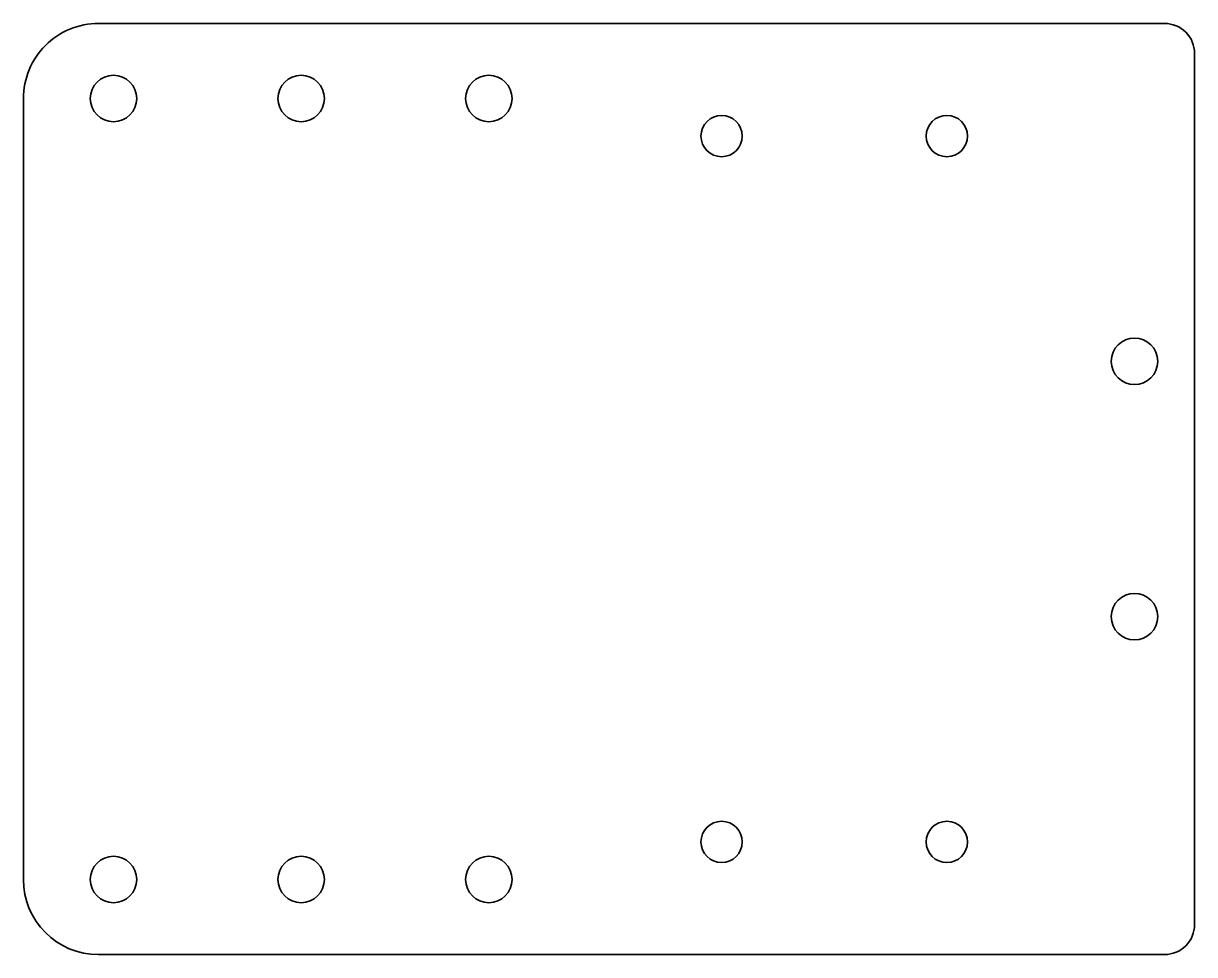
# Model space of a CAD drawing. Extents: x 219 to 375, y 148 to 272.
import ezdxf

# ---------------------------------------------------------------- set-up
doc = ezdxf.new("R2010")
doc.units = 0

msp = doc.modelspace()

# ---------------------------------------------------------------- linework, layer by layer
at = {"color": 7, "lineweight": 35}
for p, q in [((371.004517, 272), (228.995514, 272)), ((375.004517, 152), (375.004517, 268)), ((218.995514, 158), (218.995514, 262)), ((371.004517, 148), (228.995514, 148))]:
    msp.add_line(p, q, dxfattribs=at)
for centre, radius in [((230.995514, 262), 3.1), ((255.995514, 262.000214), 3.1), ((280.995514, 262.000427), 3.1), ((312.004517, 257), 2.75), ((342.004517, 257), 2.75), ((367.004517, 227), 3.1), ((367.004517, 193), 3.1), ((312.004517, 163), 2.75), ((342.004517, 163), 2.75), ((230.995514, 158), 3.1), ((255.995514, 157.999786), 3.1), ((280.995514, 157.999573), 3.1)]:
    msp.add_circle(centre, radius, dxfattribs=at)
for centre, radius, start, end in [((228.995514, 262), 10, 90.000003, 180.000005), ((371.004517, 268), 4, 0, 90.000003), ((228.995514, 158), 10, 180.000005, 269.999997), ((371.004517, 152), 4, 269.999997, 0)]:
    msp.add_arc(centre, radius, start, end, dxfattribs=at)

doc.saveas('drawing.dxf')
